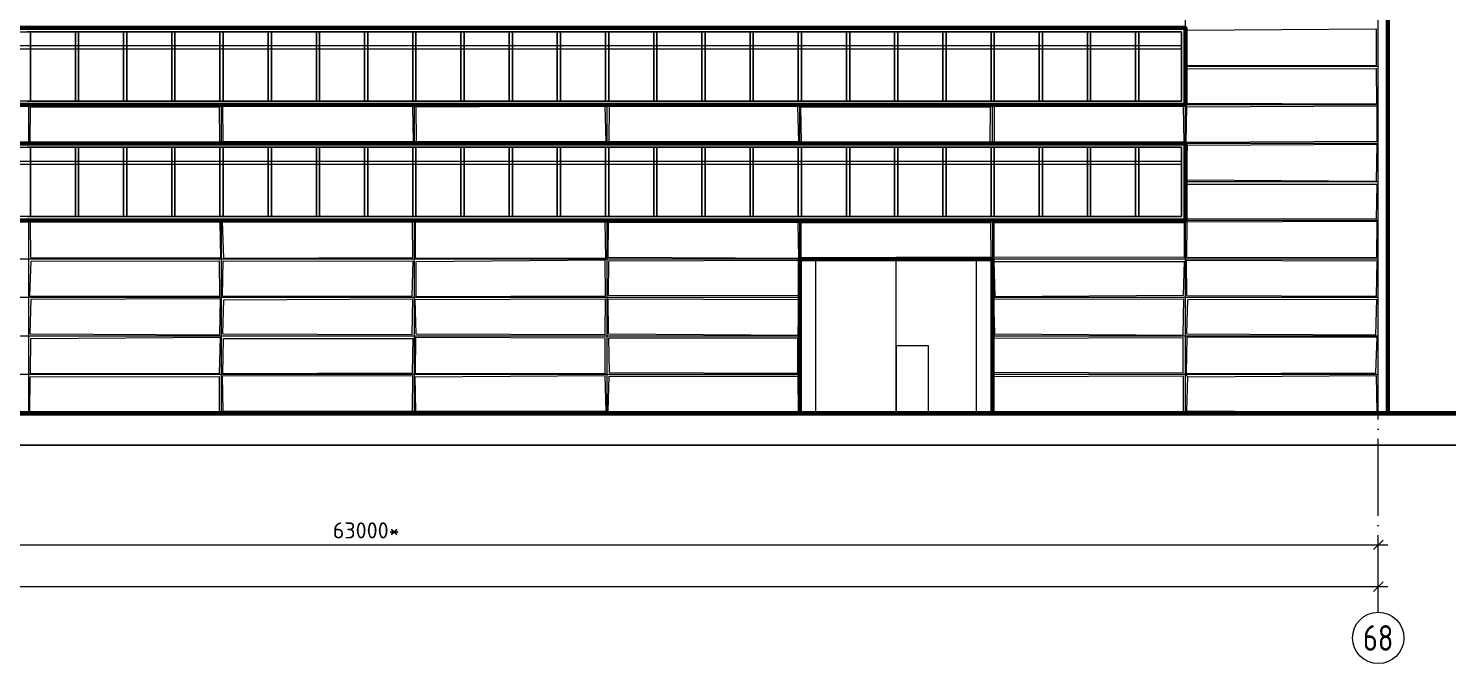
# Model space of a CAD drawing. Extents: x -50000 to 1632000, y -47600 to 308800.
# Drawn here: x 359987 to 404161, y -6800 to 12984 of the extents above; entities that cross this region are included whole.
import ezdxf
from ezdxf.enums import TextEntityAlignment as Align

# ---------------------------------------------------------------- set-up
doc = ezdxf.new("R2010")
doc.units = 0
doc.header["$MEASUREMENT"] = 0
doc.linetypes.add('ACAD_ISO04W100', pattern=[30, 24, -3, 0, -3])
doc.layers.get('Defpoints').update_dxf_attribs({"color": 6})
doc.layers.add('2', color=7, linetype='Continuous')
doc.styles.get("Standard").update_dxf_attribs({"font": 'isocpeur.ttf'})
doc.dimstyles.get("Standard").update_dxf_attribs({"dimscale": 200, "dimtxt": 2.5, "dimasz": 1.5, "dimexe": 1.5, "dimexo": 5, "dimgap": 1, "dimtad": 1, "dimtoh": 1, "dimdec": 0, "dimrnd": 10, "dimzin": 0, "dimtxsty": 'Standard', "dimblk": 'OBLIQUE', "dimcen": 1, "dimdle": 1.5, "dimclrd": 256, "dimclre": 256, "dimclrt": 256, "dimadec": 0, "dimazin": 0, "dimtfac": 1, "dimtdec": 0, "dimtix": 1, "dimtmove": 0, "dimatfit": 3, "dimldrblk": 'NONE', "dimfxl": 1, "dimtolj": 1, "dimtzin": 0, "dimlwd": 18, "dimlwe": 18, "dimarcsym": 1})

# ---------------------------------------------------------------- blocks, each defined once
blk = doc.blocks.new('_Oblique')
at = {"color": 0, "linetype": 'ByBlock', "lineweight": -2}
blk.add_line((-0.5, -0.5), (0.5, 0.5), dxfattribs=at)
blk = doc.blocks.new('*D21')
at = {"layer": '2', "linetype": 'Continuous', "lineweight": 18, "transparency": 16777216}
blk.add_line((338700, -3100), (402300, -3100), dxfattribs=at)
at = {"layer": 'Defpoints', "color": 0, "linetype": 'Continuous', "transparency": 16777216}
for p in [(339000, 0), (402000, 0), (402000, -3100)]:
    blk.add_point(p, dxfattribs=at)
at = {"layer": '2', "linetype": 'Continuous', "lineweight": 18, "transparency": 16777216, "xscale": 300, "yscale": 300, "zscale": 300, "rotation": 180}
blk.add_blockref('_Oblique', (339000, -3100), dxfattribs=at)
at = {"layer": '2', "linetype": 'Continuous', "lineweight": 18, "transparency": 16777216, "xscale": 300, "yscale": 300, "zscale": 300}
blk.add_blockref('_Oblique', (402000, -3100), dxfattribs=at)
at = {"layer": '2', "linetype": 'Continuous', "lineweight": 18, "transparency": 16777216, "insert": (370500, -2650), "char_height": 500, "attachment_point": 5}
blk.add_mtext('\\A1;63000*', dxfattribs=at)
blk = doc.blocks.new('_None')
blk = doc.blocks.new('*D31')
at = {"layer": '2', "linetype": 'Continuous', "lineweight": 18, "transparency": 16777216}
blk.add_line((-300, -4400), (402300, -4400), dxfattribs=at)
at = {"layer": 'Defpoints', "color": 0, "linetype": 'Continuous', "transparency": 16777216}
for p in [(0, 0), (402000, 0), (402000, -4400)]:
    blk.add_point(p, dxfattribs=at)
at = {"layer": '2', "linetype": 'Continuous', "lineweight": 18, "transparency": 16777216, "xscale": 300, "yscale": 300, "zscale": 300, "rotation": 180}
blk.add_blockref('_Oblique', (0, -4400), dxfattribs=at)
at = {"layer": '2', "linetype": 'Continuous', "lineweight": 18, "transparency": 16777216, "xscale": 300, "yscale": 300, "zscale": 300}
blk.add_blockref('_Oblique', (402000, -4400), dxfattribs=at)
at = {"layer": '2', "linetype": 'Continuous', "lineweight": 18, "transparency": 16777216, "insert": (201000, -3950), "char_height": 500, "attachment_point": 5}
blk.add_mtext('\\A1;402000', dxfattribs=at)

msp = doc.modelspace()

# ---------------------------------------------------------------- linework, layer by layer
at = {"layer": '2', "color": 8, "linetype": 'Continuous', "lineweight": 13}
for p, q in [((396000, 1000), (396000, 39400)), ((402000, 1000), (402000, 39400)), ((402000, 11800), (396000, 11800)), ((402000, 10600), (339300, 10600)), ((360000, 9400), (360000, 10600)), ((366000, 9400), (366000, 10600)), ((372000, 9400), (372000, 10600)), ((378000, 9400), (378000, 10600)), ((384000, 9400), (384000, 10600)), ((390000, 9400), (390000, 10600)), ((402000, 9400), (339300, 9400)), ((402000, 8200), (396000, 8200)), ((402000, 7000), (339300, 7000)), ((360000, 1000), (360000, 7000)), ((366000, 1000), (366000, 7000)), ((372000, 1000), (372000, 7000)), ((378000, 1000), (378000, 7000)), ((384000, 1000), (384000, 7000)), ((390000, 7000), (390000, 1000)), ((402000, 5800), (339300, 5800)), ((384000, 4600), (339300, 4600)), ((402000, 4600), (390000, 4600)), ((384000, 3400), (339300, 3400)), ((402000, 3400), (390000, 3400)), ((384000, 2200), (339300, 2200)), ((402000, 2200), (390000, 2200)), ((339300, 1000), (384000, 1000)), ((390000, 1000), (402000, 1000))]:
    msp.add_line(p, q, dxfattribs=at)
at = {"layer": '2', "linetype": 'Continuous', "lineweight": 20}
for p, q in [((342120, 12880), (395880, 12880)), ((360050, 12880), (359950, 12880)), ((360050, 10720), (360050, 12880)), ((361450, 12880), (360050, 12880)), ((360050, 12880), (360050, 10720)), ((360050, 10720), (360050, 12880)), ((361550, 12880), (361450, 12880)), ((361450, 12880), (361450, 10720)), ((361450, 10720), (361450, 12880)), ((361450, 12880), (361450, 10720)), ((361550, 10720), (361550, 12880)), ((361550, 12880), (361550, 10720)), ((362950, 12880), (361550, 12880)), ((361550, 10720), (361550, 12880)), ((363050, 12880), (362950, 12880)), ((362950, 12880), (362950, 10720)), ((362950, 10720), (362950, 12880)), ((362950, 12880), (362950, 10720)), ((363050, 10720), (363050, 12880)), ((364450, 12880), (363050, 12880)), ((363050, 12880), (363050, 10720)), ((363050, 10720), (363050, 12880)), ((364550, 12880), (364450, 12880)), ((364450, 12880), (364450, 10720)), ((364450, 10720), (364450, 12880)), ((364450, 12880), (364450, 10720)), ((364550, 10720), (364550, 12880)), ((364550, 12880), (364550, 10720)), ((365950, 12880), (364550, 12880)), ((364550, 10720), (364550, 12880)), ((366050, 12880), (365950, 12880)), ((365950, 12880), (365950, 10720)), ((365950, 10720), (365950, 12880)), ((365950, 12880), (365950, 10720)), ((366050, 10720), (366050, 12880)), ((367450, 12880), (366050, 12880)), ((366050, 12880), (366050, 10720)), ((366050, 10720), (366050, 12880)), ((367550, 12880), (367450, 12880)), ((367450, 12880), (367450, 10720)), ((367450, 10720), (367450, 12880)), ((367450, 12880), (367450, 10720)), ((367550, 10720), (367550, 12880)), ((367550, 12880), (367550, 10720)), ((368950, 12880), (367550, 12880)), ((367550, 10720), (367550, 12880)), ((369050, 12880), (368950, 12880)), ((368950, 12880), (368950, 10720)), ((368950, 10720), (368950, 12880)), ((368950, 12880), (368950, 10720)), ((369050, 10720), (369050, 12880)), ((370450, 12880), (369050, 12880)), ((369050, 12880), (369050, 10720)), ((369050, 10720), (369050, 12880)), ((370550, 12880), (370450, 12880)), ((370450, 12880), (370450, 10720)), ((370450, 10720), (370450, 12880)), ((370450, 12880), (370450, 10720)), ((370550, 10720), (370550, 12880)), ((371950, 12880), (370550, 12880)), ((370550, 12880), (370550, 10720)), ((370550, 10720), (370550, 12880)), ((372050, 12880), (371950, 12880)), ((371950, 12880), (371950, 10720)), ((371950, 10720), (371950, 12880)), ((371950, 12880), (371950, 10720)), ((372050, 10720), (372050, 12880)), ((373450, 12880), (372050, 12880)), ((372050, 12880), (372050, 10720)), ((372050, 10720), (372050, 12880)), ((373550, 12880), (373450, 12880)), ((373450, 12880), (373450, 10720)), ((373450, 10720), (373450, 12880)), ((373450, 12880), (373450, 10720)), ((373550, 10720), (373550, 12880)), ((374950, 12880), (373550, 12880)), ((373550, 12880), (373550, 10720)), ((373550, 10720), (373550, 12880)), ((375050, 12880), (374950, 12880)), ((374950, 12880), (374950, 10720)), ((374950, 10720), (374950, 12880)), ((374950, 12880), (374950, 10720)), ((375050, 10720), (375050, 12880)), ((376450, 12880), (375050, 12880)), ((375050, 12880), (375050, 10720)), ((375050, 10720), (375050, 12880)), ((376550, 12880), (376450, 12880)), ((376450, 12880), (376450, 10720)), ((376450, 10720), (376450, 12880)), ((376450, 12880), (376450, 10720)), ((376550, 10720), (376550, 12880)), ((377950, 12880), (376550, 12880)), ((376550, 12880), (376550, 10720)), ((376550, 10720), (376550, 12880)), ((378050, 12880), (377950, 12880)), ((377950, 12880), (377950, 10720)), ((377950, 10720), (377950, 12880)), ((377950, 12880), (377950, 10720)), ((378050, 10720), (378050, 12880)), ((378050, 12880), (378050, 10720)), ((379450, 12880), (378050, 12880)), ((378050, 10720), (378050, 12880)), ((379550, 12880), (379450, 12880)), ((379450, 12880), (379450, 10720)), ((379450, 10720), (379450, 12880)), ((379450, 12880), (379450, 10720)), ((379550, 10720), (379550, 12880)), ((380950, 12880), (379550, 12880)), ((379550, 12880), (379550, 10720)), ((379550, 10720), (379550, 12880)), ((381050, 12880), (380950, 12880)), ((380950, 12880), (380950, 10720)), ((380950, 10720), (380950, 12880)), ((380950, 12880), (380950, 10720)), ((381050, 10720), (381050, 12880)), ((382450, 12880), (381050, 12880)), ((381050, 12880), (381050, 10720)), ((381050, 10720), (381050, 12880)), ((382550, 12880), (382450, 12880)), ((382450, 12880), (382450, 10720)), ((382450, 10720), (382450, 12880)), ((382450, 12880), (382450, 10720)), ((382550, 10720), (382550, 12880)), ((383950, 12880), (382550, 12880)), ((382550, 12880), (382550, 10720)), ((382550, 10720), (382550, 12880)), ((384050, 12880), (383950, 12880)), ((383950, 12880), (383950, 10720)), ((383950, 10720), (383950, 12880)), ((383950, 12880), (383950, 10720)), ((384050, 10720), (384050, 12880)), ((384050, 12880), (384050, 10720)), ((385450, 12880), (384050, 12880)), ((384050, 10720), (384050, 12880)), ((385550, 12880), (385450, 12880)), ((385450, 12880), (385450, 10720)), ((385450, 10720), (385450, 12880)), ((385450, 12880), (385450, 10720)), ((385550, 10720), (385550, 12880)), ((386950, 12880), (385550, 12880)), ((385550, 12880), (385550, 10720)), ((385550, 10720), (385550, 12880)), ((387050, 12880), (386950, 12880)), ((386950, 12880), (386950, 10720)), ((386950, 10720), (386950, 12880)), ((386950, 12880), (386950, 10720)), ((387050, 10720), (387050, 12880)), ((387050, 12880), (387050, 10720)), ((388450, 12880), (387050, 12880)), ((387050, 10720), (387050, 12880)), ((388550, 12880), (388450, 12880)), ((388450, 12880), (388450, 10720)), ((388450, 10720), (388450, 12880)), ((388450, 12880), (388450, 10720)), ((388550, 10720), (388550, 12880)), ((389950, 12880), (388550, 12880)), ((388550, 12880), (388550, 10720)), ((388550, 10720), (388550, 12880)), ((390050, 12880), (389950, 12880)), ((389950, 12880), (389950, 10720)), ((389950, 10720), (389950, 12880)), ((389950, 12880), (389950, 10720)), ((390050, 10720), (390050, 12880)), ((391450, 12880), (390050, 12880)), ((390050, 12880), (390050, 10720)), ((390050, 10720), (390050, 12880)), ((391550, 12880), (391450, 12880)), ((391450, 12880), (391450, 10720)), ((391450, 10720), (391450, 12880)), ((391450, 12880), (391450, 10720)), ((391550, 10720), (391550, 12880)), ((392950, 12880), (391550, 12880)), ((391550, 12880), (391550, 10720)), ((391550, 10720), (391550, 12880)), ((393050, 12880), (392950, 12880)), ((392950, 12880), (392950, 10720)), ((392950, 10720), (392950, 12880)), ((392950, 12880), (392950, 10720)), ((393050, 10720), (393050, 12880)), ((394450, 12880), (393050, 12880)), ((393050, 12880), (393050, 10720)), ((393050, 10720), (393050, 12880)), ((394550, 12880), (394450, 12880)), ((394450, 12880), (394450, 10720)), ((394450, 10720), (394450, 12880)), ((394450, 12880), (394450, 10720)), ((394550, 10720), (394550, 12880)), ((395880, 12880), (394550, 12880)), ((394550, 12880), (394550, 10720)), ((394550, 10720), (394550, 12880)), ((395880, 10720), (395880, 12880)), ((395880, 12880), (395880, 10720)), ((342120, 12450), (395880, 12450)), ((342120, 12350), (395880, 12350)), ((395880, 10720), (342120, 10720)), ((359950, 10720), (360050, 10720)), ((360050, 10720), (361450, 10720)), ((361450, 10720), (361550, 10720)), ((361550, 10720), (362950, 10720)), ((362950, 10720), (363050, 10720)), ((363050, 10720), (364450, 10720)), ((364450, 10720), (364550, 10720)), ((364550, 10720), (365950, 10720)), ((365950, 10720), (366050, 10720)), ((366050, 10720), (367450, 10720)), ((367450, 10720), (367550, 10720)), ((367550, 10720), (368950, 10720)), ((368950, 10720), (369050, 10720)), ((369050, 10720), (370450, 10720)), ((370450, 10720), (370550, 10720)), ((370550, 10720), (371950, 10720)), ((371950, 10720), (372050, 10720)), ((372050, 10720), (373450, 10720)), ((373450, 10720), (373550, 10720)), ((373550, 10720), (374950, 10720)), ((374950, 10720), (375050, 10720)), ((375050, 10720), (376450, 10720)), ((376450, 10720), (376550, 10720)), ((376550, 10720), (377950, 10720)), ((377950, 10720), (378050, 10720)), ((378050, 10720), (379450, 10720)), ((379450, 10720), (379550, 10720)), ((379550, 10720), (380950, 10720)), ((380950, 10720), (381050, 10720)), ((381050, 10720), (382450, 10720)), ((382450, 10720), (382550, 10720)), ((382550, 10720), (383950, 10720)), ((383950, 10720), (384050, 10720)), ((384050, 10720), (385450, 10720)), ((385450, 10720), (385550, 10720)), ((385550, 10720), (386950, 10720)), ((386950, 10720), (387050, 10720)), ((387050, 10720), (388450, 10720)), ((388450, 10720), (388550, 10720)), ((388550, 10720), (389950, 10720)), ((389950, 10720), (390050, 10720)), ((390050, 10720), (391450, 10720)), ((391450, 10720), (391550, 10720)), ((391550, 10720), (392950, 10720)), ((392950, 10720), (393050, 10720)), ((393050, 10720), (394450, 10720)), ((394450, 10720), (394550, 10720)), ((394550, 10720), (395880, 10720)), ((342120, 9280), (395880, 9280)), ((360050, 9280), (359950, 9280)), ((360050, 7120), (360050, 9280)), ((361450, 9280), (360050, 9280)), ((360050, 9280), (360050, 7120)), ((360050, 7120), (360050, 9280)), ((361550, 9280), (361450, 9280)), ((361450, 9280), (361450, 7120)), ((361450, 7120), (361450, 9280)), ((361450, 9280), (361450, 7120)), ((361550, 7120), (361550, 9280)), ((362950, 9280), (361550, 9280)), ((361550, 9280), (361550, 7120)), ((361550, 7120), (361550, 9280)), ((363050, 9280), (362950, 9280)), ((362950, 9280), (362950, 7120)), ((362950, 7120), (362950, 9280)), ((362950, 9280), (362950, 7120)), ((363050, 7120), (363050, 9280)), ((364450, 9280), (363050, 9280)), ((363050, 9280), (363050, 7120)), ((363050, 7120), (363050, 9280)), ((364550, 9280), (364450, 9280)), ((364450, 9280), (364450, 7120)), ((364450, 7120), (364450, 9280)), ((364450, 9280), (364450, 7120)), ((364550, 7120), (364550, 9280)), ((365950, 9280), (364550, 9280)), ((364550, 9280), (364550, 7120)), ((364550, 7120), (364550, 9280)), ((366050, 9280), (365950, 9280)), ((365950, 9280), (365950, 7120)), ((365950, 7120), (365950, 9280)), ((365950, 9280), (365950, 7120)), ((366050, 7120), (366050, 9280)), ((367450, 9280), (366050, 9280)), ((366050, 9280), (366050, 7120)), ((366050, 7120), (366050, 9280)), ((367550, 9280), (367450, 9280)), ((367450, 9280), (367450, 7120)), ((367450, 7120), (367450, 9280)), ((367450, 9280), (367450, 7120)), ((367550, 7120), (367550, 9280)), ((368950, 9280), (367550, 9280)), ((367550, 9280), (367550, 7120)), ((367550, 7120), (367550, 9280)), ((369050, 9280), (368950, 9280)), ((368950, 9280), (368950, 7120)), ((368950, 7120), (368950, 9280)), ((368950, 9280), (368950, 7120)), ((369050, 7120), (369050, 9280)), ((370450, 9280), (369050, 9280)), ((369050, 9280), (369050, 7120)), ((369050, 7120), (369050, 9280)), ((370550, 9280), (370450, 9280)), ((370450, 9280), (370450, 7120)), ((370450, 7120), (370450, 9280)), ((370450, 9280), (370450, 7120)), ((370550, 7120), (370550, 9280)), ((371950, 9280), (370550, 9280)), ((370550, 9280), (370550, 7120)), ((370550, 7120), (370550, 9280)), ((372050, 9280), (371950, 9280)), ((371950, 9280), (371950, 7120)), ((371950, 7120), (371950, 9280)), ((371950, 9280), (371950, 7120)), ((372050, 7120), (372050, 9280)), ((373450, 9280), (372050, 9280)), ((372050, 9280), (372050, 7120)), ((372050, 7120), (372050, 9280)), ((373550, 9280), (373450, 9280)), ((373450, 9280), (373450, 7120)), ((373450, 7120), (373450, 9280)), ((373450, 9280), (373450, 7120)), ((373550, 7120), (373550, 9280)), ((374950, 9280), (373550, 9280)), ((373550, 9280), (373550, 7120)), ((373550, 7120), (373550, 9280)), ((375050, 9280), (374950, 9280)), ((374950, 9280), (374950, 7120)), ((374950, 7120), (374950, 9280)), ((374950, 9280), (374950, 7120)), ((375050, 7120), (375050, 9280)), ((376450, 9280), (375050, 9280)), ((375050, 9280), (375050, 7120)), ((375050, 7120), (375050, 9280)), ((376550, 9280), (376450, 9280)), ((376450, 9280), (376450, 7120)), ((376450, 7120), (376450, 9280)), ((376450, 9280), (376450, 7120)), ((376550, 7120), (376550, 9280)), ((377950, 9280), (376550, 9280)), ((376550, 9280), (376550, 7120)), ((376550, 7120), (376550, 9280)), ((378050, 9280), (377950, 9280)), ((377950, 9280), (377950, 7120)), ((377950, 7120), (377950, 9280)), ((377950, 9280), (377950, 7120)), ((378050, 7120), (378050, 9280)), ((379450, 9280), (378050, 9280)), ((378050, 9280), (378050, 7120)), ((378050, 7120), (378050, 9280)), ((379550, 9280), (379450, 9280)), ((379450, 9280), (379450, 7120)), ((379450, 7120), (379450, 9280)), ((379450, 9280), (379450, 7120)), ((379550, 7120), (379550, 9280)), ((379550, 9280), (379550, 7120)), ((380950, 9280), (379550, 9280)), ((379550, 7120), (379550, 9280)), ((381050, 9280), (380950, 9280)), ((380950, 9280), (380950, 7120)), ((380950, 7120), (380950, 9280)), ((380950, 9280), (380950, 7120)), ((381050, 7120), (381050, 9280)), ((381050, 9280), (381050, 7120)), ((382450, 9280), (381050, 9280)), ((381050, 7120), (381050, 9280)), ((382550, 9280), (382450, 9280)), ((382450, 9280), (382450, 7120)), ((382450, 7120), (382450, 9280)), ((382450, 9280), (382450, 7120)), ((382550, 7120), (382550, 9280)), ((383950, 9280), (382550, 9280)), ((382550, 9280), (382550, 7120)), ((382550, 7120), (382550, 9280)), ((384050, 9280), (383950, 9280)), ((383950, 9280), (383950, 7120)), ((383950, 7120), (383950, 9280)), ((383950, 9280), (383950, 7120)), ((384050, 7120), (384050, 9280)), ((385450, 9280), (384050, 9280)), ((384050, 9280), (384050, 7120)), ((384050, 7120), (384050, 9280)), ((385550, 9280), (385450, 9280)), ((385450, 9280), (385450, 7120)), ((385450, 7120), (385450, 9280)), ((385450, 9280), (385450, 7120)), ((385550, 7120), (385550, 9280)), ((386950, 9280), (385550, 9280)), ((385550, 9280), (385550, 7120)), ((385550, 7120), (385550, 9280)), ((387050, 9280), (386950, 9280)), ((386950, 9280), (386950, 7120)), ((386950, 7120), (386950, 9280)), ((386950, 9280), (386950, 7120)), ((387050, 7120), (387050, 9280)), ((387050, 9280), (387050, 7120)), ((388450, 9280), (387050, 9280)), ((387050, 7120), (387050, 9280)), ((388550, 9280), (388450, 9280)), ((388450, 9280), (388450, 7120)), ((388450, 7120), (388450, 9280)), ((388450, 9280), (388450, 7120)), ((388550, 7120), (388550, 9280)), ((389950, 9280), (388550, 9280)), ((388550, 9280), (388550, 7120)), ((388550, 7120), (388550, 9280)), ((390050, 9280), (389950, 9280)), ((389950, 9280), (389950, 7120)), ((389950, 7120), (389950, 9280)), ((389950, 9280), (389950, 7120)), ((390050, 7120), (390050, 9280)), ((391450, 9280), (390050, 9280)), ((390050, 9280), (390050, 7120)), ((390050, 7120), (390050, 9280)), ((391550, 9280), (391450, 9280)), ((391450, 9280), (391450, 7120)), ((391450, 7120), (391450, 9280)), ((391450, 9280), (391450, 7120)), ((391550, 7120), (391550, 9280)), ((391550, 9280), (391550, 7120)), ((392950, 9280), (391550, 9280)), ((391550, 7120), (391550, 9280)), ((393050, 9280), (392950, 9280)), ((392950, 9280), (392950, 7120)), ((392950, 7120), (392950, 9280)), ((392950, 9280), (392950, 7120)), ((393050, 7120), (393050, 9280)), ((394450, 9280), (393050, 9280)), ((393050, 9280), (393050, 7120)), ((393050, 7120), (393050, 9280)), ((394550, 9280), (394450, 9280)), ((394450, 9280), (394450, 7120)), ((394450, 7120), (394450, 9280)), ((394450, 9280), (394450, 7120)), ((394550, 7120), (394550, 9280)), ((395880, 9280), (394550, 9280)), ((394550, 9280), (394550, 7120)), ((394550, 7120), (394550, 9280)), ((395880, 7120), (395880, 9280)), ((395880, 9280), (395880, 7120)), ((342120, 8850), (395880, 8850)), ((342120, 8750), (395880, 8750)), ((395880, 7120), (342120, 7120)), ((359950, 7120), (360050, 7120)), ((360050, 7120), (361450, 7120)), ((361450, 7120), (361550, 7120)), ((361550, 7120), (362950, 7120)), ((362950, 7120), (363050, 7120)), ((363050, 7120), (364450, 7120)), ((364450, 7120), (364550, 7120)), ((364550, 7120), (365950, 7120)), ((365950, 7120), (366050, 7120)), ((366050, 7120), (367450, 7120)), ((367450, 7120), (367550, 7120)), ((367550, 7120), (368950, 7120)), ((368950, 7120), (369050, 7120)), ((369050, 7120), (370450, 7120)), ((370450, 7120), (370550, 7120)), ((370550, 7120), (371950, 7120)), ((371950, 7120), (372050, 7120)), ((372050, 7120), (373450, 7120)), ((373450, 7120), (373550, 7120)), ((373550, 7120), (374950, 7120)), ((374950, 7120), (375050, 7120)), ((375050, 7120), (376450, 7120)), ((376450, 7120), (376550, 7120)), ((376550, 7120), (377950, 7120)), ((377950, 7120), (378050, 7120)), ((378050, 7120), (379450, 7120)), ((379450, 7120), (379550, 7120)), ((379550, 7120), (380950, 7120)), ((380950, 7120), (381050, 7120)), ((381050, 7120), (382450, 7120)), ((382450, 7120), (382550, 7120)), ((382550, 7120), (383950, 7120)), ((383950, 7120), (384050, 7120)), ((384050, 7120), (385450, 7120)), ((385450, 7120), (385550, 7120)), ((385550, 7120), (386950, 7120)), ((386950, 7120), (387050, 7120)), ((387050, 7120), (388450, 7120)), ((388450, 7120), (388550, 7120)), ((388550, 7120), (389950, 7120)), ((389950, 7120), (390050, 7120)), ((390050, 7120), (391450, 7120)), ((391450, 7120), (391550, 7120)), ((391550, 7120), (392950, 7120)), ((392950, 7120), (393050, 7120)), ((393050, 7120), (394450, 7120)), ((394450, 7120), (394550, 7120)), ((394550, 7120), (395880, 7120)), ((384500, 1000), (384500, 5800)), ((387000, 1000), (387000, 5800)), ((389500, 1000), (389500, 5800))]:
    msp.add_line(p, q, dxfattribs=at)
at = {"layer": '2', "color": 8, "linetype": 'Continuous', "lineweight": 9}
for p, q in [((396031.2, 11828.7), (396036.2, 12930.9)), ((396036.2, 12930.9), (401952.6, 12967.1)), ((401950.8, 11836), (401952.6, 12967.1)), ((396028.1, 11725.1), (401948.3, 11733.9)), ((396050.1, 10650.1), (396028.1, 11725.1)), ((396031.2, 11828.7), (401950.8, 11836)), ((401959, 10631.9), (401948.3, 11733.9)), ((396050.1, 10650.1), (401959, 10631.9)), ((360037.3, 9449.2), (360052, 10535.4)), ((360052, 10535.4), (365931.2, 10542.4)), ((365947.8, 9464), (365931.2, 10542.4)), ((366037.6, 10560.5), (371957.3, 10548.6)), ((366046.8, 9456.7), (366037.6, 10560.5)), ((371972.9, 9459.4), (371957.3, 10548.6)), ((372053.6, 10543.4), (377940.3, 10572.4)), ((372067.2, 9474.3), (372053.6, 10543.4)), ((377973.6, 9458.4), (377940.3, 10572.4)), ((378064.9, 9469.8), (378074.7, 10569.8)), ((378074.7, 10569.8), (383934.1, 10553.6)), ((383966.7, 9458.3), (383934.1, 10553.6)), ((384028.6, 10543.4), (389934.8, 10532.1)), ((384049.1, 9437.3), (384028.6, 10543.4)), ((389925.8, 9442.4), (389934.8, 10532.1)), ((390058.5, 10562.7), (395935.3, 10553.5)), ((390061.1, 9434.9), (390058.5, 10562.7)), ((395960.5, 9453.8), (395935.3, 10553.5)), ((396026.7, 9438.3), (396039.9, 10539.2)), ((396039.9, 10539.2), (401966, 10574.3)), ((401970.1, 9474.8), (401966, 10574.3)), ((360037.3, 9449.2), (365947.8, 9464)), ((366046.8, 9456.7), (371972.9, 9459.4)), ((372000, 9400), (372067.2, 9474.3)), ((372067.2, 9474.3), (377973.6, 9458.4)), ((378064.9, 9469.8), (383966.7, 9458.3)), ((384049.1, 9437.3), (389925.8, 9442.4)), ((390061.1, 9434.9), (395960.5, 9453.8)), ((396026.7, 9438.3), (401970.1, 9474.8)), ((396030.3, 8267), (396069.8, 9349.3)), ((396069.8, 9349.3), (401973.3, 9372.7)), ((401947, 8226.2), (401973.3, 9372.7)), ((396026.2, 7061.6), (396057, 8132.6)), ((396030.3, 8267), (401947, 8226.2)), ((396057, 8132.6), (401964.5, 8127.1)), ((401944, 7052.8), (401964.5, 8127.1)), ((360056.7, 6951.7), (365961, 6956.7)), ((360065.3, 5844.2), (360056.7, 6951.7)), ((365973.4, 5840.2), (365961, 6956.7)), ((366027.3, 6954.7), (371945.8, 6943.8)), ((366072.5, 5826), (366027.3, 6954.7)), ((371954.3, 5852.4), (371945.8, 6943.8)), ((372032.6, 5833.3), (372036.7, 6962.3)), ((372036.7, 6962.3), (377937, 6952.9)), ((377960.3, 5829.9), (377937, 6952.9)), ((378028.4, 5856.3), (378039.8, 6935.2)), ((378039.8, 6935.2), (383951.7, 6951.9)), ((383968.6, 5828.9), (383951.7, 6951.9)), ((384041.2, 6926.1), (389938.6, 6932.7)), ((384042.6, 5844.8), (384041.2, 6926.1)), ((389951.1, 5864.9), (389938.6, 6932.7)), ((390044.1, 6930.1), (395971.8, 6934.6)), ((390046, 5873.4), (390044.1, 6930.1)), ((395969.8, 5857.6), (395971.8, 6934.6)), ((396026.2, 7061.6), (401944, 7052.8)), ((396045.5, 5847.7), (396053, 6958.7)), ((396053, 6958.7), (401967.8, 6974.6)), ((401958.7, 5855.3), (401967.8, 6974.6)), ((360065.3, 5844.2), (365973.4, 5840.2)), ((360073, 5735.8), (365930.5, 5742.8)), ((365941.7, 4645.5), (365930.5, 5742.8)), ((366072.5, 5826), (371954.3, 5852.4)), ((372032.6, 5833.3), (377960.3, 5829.9)), ((372058.5, 5726.9), (377940, 5773.2)), ((377953.5, 4652.6), (377940, 5773.2)), ((378028.4, 5856.3), (383968.6, 5828.9)), ((378048.3, 4662.4), (378050.3, 5744.3)), ((378050.3, 5744.3), (383954.6, 5764.3)), ((383957.5, 4671.8), (383954.6, 5764.3)), ((384042.6, 5844.8), (389951.1, 5864.9)), ((390046, 5873.4), (395969.8, 5857.6)), ((396030.5, 5765), (401966.4, 5740.7)), ((396043.6, 4663.9), (396030.5, 5765)), ((396045.5, 5847.7), (401958.7, 5855.3)), ((360036.8, 4657.3), (360073, 5735.8)), ((366031.6, 4641.2), (366044.9, 5739.4)), ((366044.9, 5739.4), (371958.3, 5735)), ((371937, 4642.9), (371958.3, 5735)), ((372054.1, 4629.9), (372058.5, 5726.9)), ((390048.5, 5725.5), (395967.9, 5725.3)), ((390073.3, 4635.3), (390048.5, 5725.5)), ((395939.4, 4669.8), (395967.9, 5725.3)), ((401949.7, 4640.5), (401966.4, 5740.7)), ((360036.8, 4657.3), (365941.7, 4645.5)), ((360038.1, 3473.4), (360072, 4547.1)), ((360072, 4547.1), (365963.4, 4573.3)), ((365950.8, 3435.4), (365963.4, 4573.3)), ((366031.6, 4641.2), (371937, 4642.9)), ((366044.1, 3473.1), (366072.2, 4531.8)), ((366072.2, 4531.8), (371957.7, 4556.2)), ((371934.5, 3448.7), (371957.7, 4556.2)), ((372029.5, 4539.6), (377946.5, 4565.5)), ((372054.6, 3468.7), (372029.5, 4539.6)), ((372054.1, 4629.9), (377953.5, 4652.6)), ((377935.1, 3446.6), (377946.5, 4565.5)), ((378037.4, 4559.3), (383970, 4540.6)), ((378044.1, 3471.3), (378037.4, 4559.3)), ((378048.3, 4662.4), (383957.5, 4671.8)), ((383942.1, 3430.4), (383970, 4540.6)), ((390037.3, 4549.9), (395951.7, 4555.5)), ((390066.2, 3470.3), (390037.3, 4549.9)), ((390073.3, 4635.3), (395939.4, 4669.8)), ((395931.1, 3431.8), (395951.7, 4555.5)), ((396041.2, 3468.6), (396074.6, 4535.2)), ((396043.6, 4663.9), (401949.7, 4640.5)), ((396074.6, 4535.2), (401954.9, 4547.6)), ((401931.3, 3442.2), (401954.9, 4547.6)), ((360038.1, 3473.4), (365950.8, 3435.4)), ((360055.3, 2236), (360059.9, 3326.8)), ((360059.9, 3326.8), (365969.5, 3363.5)), ((365936.5, 2233.3), (365969.5, 3363.5)), ((366041, 2238.3), (366057.5, 3327.1)), ((366044.1, 3473.1), (371934.5, 3448.7)), ((366057.5, 3327.1), (371963, 3326.9)), ((371938.5, 2252.8), (371963, 3326.9)), ((372033.1, 2234.3), (372044.1, 3365.1)), ((372044.1, 3365.1), (377942.8, 3346.5)), ((372054.6, 3468.7), (377935.1, 3446.6)), ((377942.7, 2233.9), (377942.8, 3346.5)), ((378044.1, 3471.3), (383942.1, 3430.4)), ((378055.3, 3344.2), (383933.1, 3346.3)), ((378073.3, 2263.4), (378055.3, 3344.2)), ((383936.8, 2249.3), (383933.1, 3346.3)), ((390033.7, 3337.4), (395928.2, 3358.5)), ((390039.5, 2273.6), (390033.7, 3337.4)), ((390066.2, 3470.3), (395931.1, 3431.8)), ((395928.2, 2260.6), (395928.2, 3358.5)), ((396029.1, 2235.7), (396054.7, 3374.8)), ((396041.2, 3468.6), (401931.3, 3442.2)), ((396054.7, 3374.8), (401970.9, 3362)), ((401927.2, 2254.5), (401970.9, 3362)), ((360055.3, 2236), (365936.5, 2233.3)), ((366041, 2238.3), (371938.5, 2252.8)), ((372033.1, 2234.3), (377942.7, 2233.9)), ((378073.3, 2263.4), (383936.8, 2249.3)), ((390039.5, 2273.6), (395928.2, 2260.6)), ((396029.1, 2235.7), (401927.2, 2254.5)), ((360031.7, 1045.8), (360045.6, 2127.4)), ((360045.6, 2127.4), (365940.3, 2143.5)), ((365932.8, 1025.4), (365940.3, 2143.5)), ((366030.7, 2167.7), (371955, 2172.7)), ((366050.4, 1060), (366030.7, 2167.7)), ((371944.5, 1072.7), (371955, 2172.7)), ((372030.6, 2132.9), (377943.9, 2174.2)), ((372043.7, 1058.7), (372030.6, 2132.9)), ((377969.1, 1063.7), (377943.9, 2174.2)), ((378033.2, 1066.1), (378067.9, 2156.8)), ((378067.9, 2156.8), (383951.1, 2150.5)), ((383953.7, 1045.8), (383951.1, 2150.5)), ((390037.7, 1044.3), (390038.1, 2141.6)), ((390038.1, 2141.6), (395944.8, 2159.7)), ((395944.4, 1025.6), (395944.8, 2159.7)), ((396000, 2200), (396072.9, 2129.7)), ((396041.2, 1069.4), (396072.9, 2129.7)), ((396072.9, 2129.7), (401951.7, 2173.9)), ((401966.2, 1033.2), (401951.7, 2173.9)), ((360031.7, 1045.8), (365932.8, 1025.4)), ((366050.4, 1060), (371944.5, 1072.7)), ((372043.7, 1058.7), (377969.1, 1063.7)), ((378033.2, 1066.1), (383953.7, 1045.8)), ((390037.7, 1044.3), (395944.4, 1025.6)), ((396041.2, 1069.4), (401966.2, 1033.2))]:
    msp.add_line(p, q, dxfattribs=at)
at = {"layer": '2', "color": 78, "linetype": 'ACAD_ISO04W100', "lineweight": 18, "ltscale": 100}
msp.add_line((402000, -5200), (402000, 2000), dxfattribs=at)
at = {"layer": '2', "linetype": 'Continuous', "lineweight": 100}
msp.add_line((-8300, 1000), (414415.6, 1000), dxfattribs=at)
at = {"layer": '2'}
msp.add_line((402000, 1000), (0, 1000), dxfattribs=at)
at = {"layer": '2', "linetype": 'Continuous'}
msp.add_line((390000, 1000), (384000, 1000), dxfattribs=at)
at = {"layer": '2', "lineweight": 70}
msp.add_lwpolyline([(402300, 1000), (402300, 39400), (330300, 39400), (330300, 43000), (318300, 43000)], dxfattribs=at)
at = {"layer": '2', "linetype": 'Continuous', "lineweight": 70}
for points in [[(342000, 10600), (396000, 10600), (396000, 13000), (342000, 13000)], [(342000, 7000), (396000, 7000), (396000, 9400), (342000, 9400)]]:
    msp.add_lwpolyline(points, close=True, dxfattribs=at)
msp.add_lwpolyline([(384000, 1000), (384000, 5800), (390000, 5800), (390000, 1000)], dxfattribs=at)
at = {"layer": '2', "linetype": 'Continuous', "lineweight": 20}
msp.add_lwpolyline([(387000, 1000), (388000, 1000), (388000, 3100), (387000, 3100)], close=True, dxfattribs=at)
at = {"layer": '2', "linetype": 'Continuous', "lineweight": 18}
msp.add_circle((402000, -6000), 800, dxfattribs=at)
at = {"layer": 'Defpoints'}
msp.add_line((1632000, 0), (-50000, 0), dxfattribs=at)

# ---------------------------------------------------------------- texts
at = {"layer": '2', "width": 0.8}
msp.add_text('68', height=800, dxfattribs=at).set_placement((402000, -6000), align=Align.MIDDLE_CENTER)

# ---------------------------------------------------------------- dimensions: what is measured, and where the dimension line sits
at = {"layer": '2', "linetype": 'Continuous', "lineweight": 18}
dim = msp.add_linear_dim(base=(402000, -4400), p1=(0, 0), p2=(402000, 0), dimstyle='Standard', override={"dimse1": 1, "dimse2": 1, "dimsd1": 0, "dimsd2": 0}, dxfattribs=at)
dim.commit()
dim.dimension.update_dxf_attribs({"geometry": '*D31', "text_midpoint": (201000, -3950)})
dim = msp.add_linear_dim(base=(402000, -3100), p1=(339000, 0), p2=(402000, 0), text='<>*', dimstyle='Standard', override={"dimse1": 1, "dimse2": 1}, dxfattribs=at)
dim.commit()
dim.dimension.update_dxf_attribs({"geometry": '*D21', "text_midpoint": (370500, -2650)})

doc.saveas('drawing.dxf')
